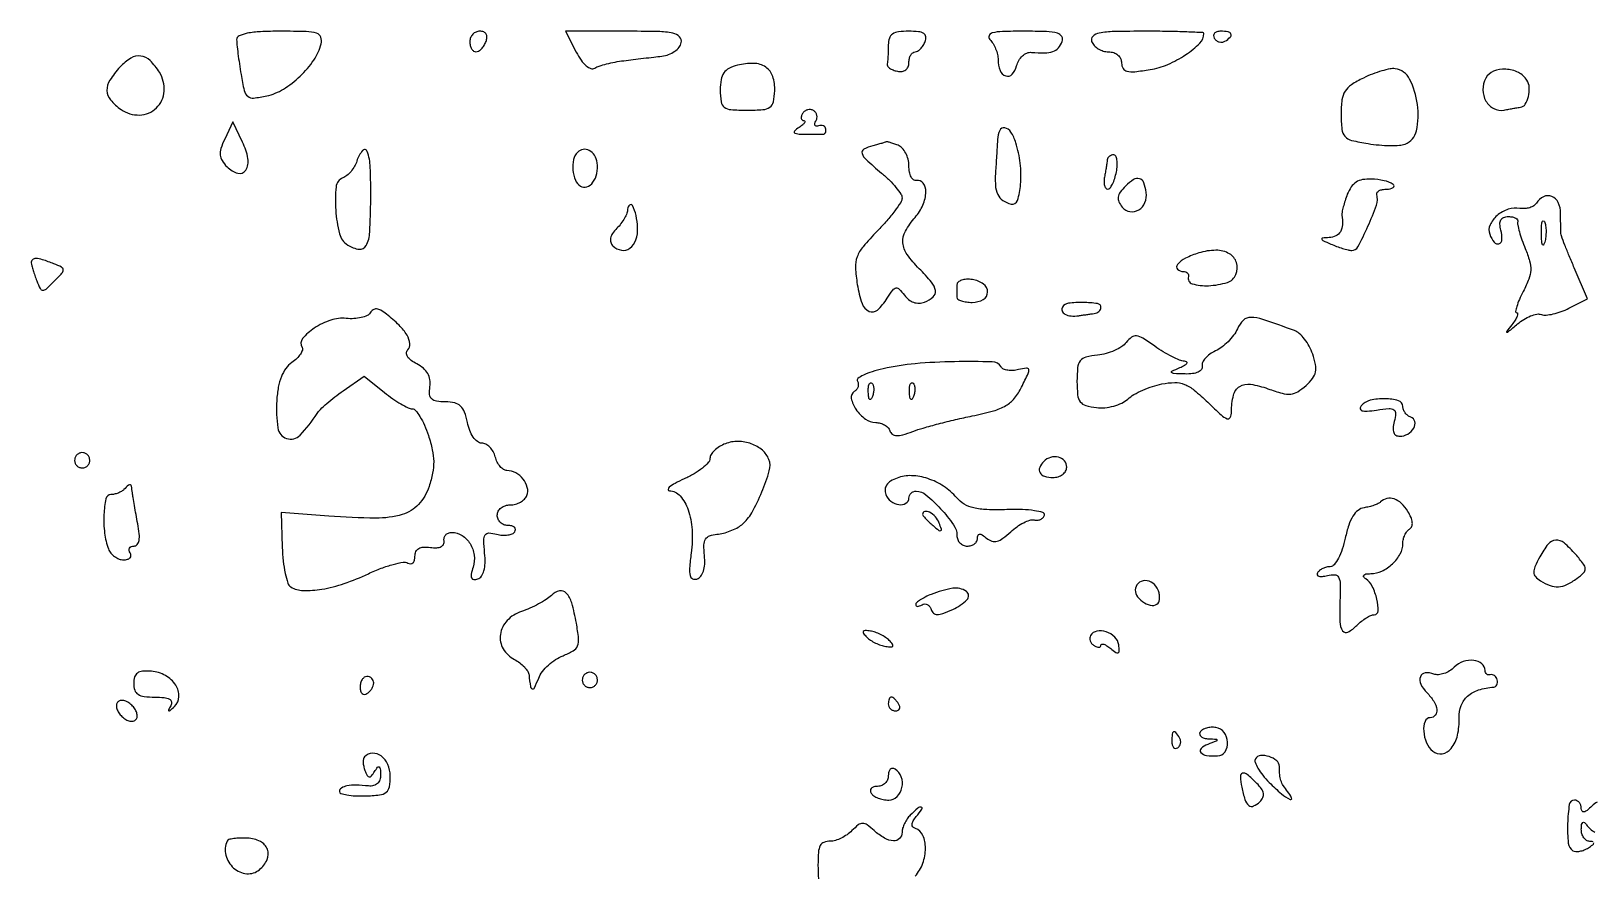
# Model space of a CAD drawing. Extents: x 0 to 5034, y 0 to 2560.
# Drawn here: x 0.1 to 227.7, y 2437.3 to 2560 of the extents above; entities that cross this region are included whole.
import ezdxf

# ---------------------------------------------------------------- set-up
doc = ezdxf.new("R2010")
doc.units = 0

msp = doc.modelspace()

# ---------------------------------------------------------------- linework, layer by layer
for points in [[(30.011006, 2558.75, 0.02462), (30.052224, 2558.040569, 0.004646), (30.20319, 2556.751239, 0.004955), (30.408653, 2555.247131, 0.004525), (30.649795, 2553.701028, 0.015971), (31.114038, 2551.359296, 0.163498), (31.624957, 2550.52928, 0.203742), (32.478481, 2550.271872, 0.026789), (34.387688, 2550.585151, 0.084417), (36.818702, 2551.56923, 0.052306), (39.262742, 2553.456647, 0.052392), (41.256358, 2555.804433, 0.086095), (42.334166, 2558.169852, 0.156895), (42.280862, 2559.129765, 0.23009), (41.673851, 2559.697258, 0.068216), (40.142131, 2559.949534, 0.006754), (36.40638, 2560, 0.011345), (33.465626, 2559.933268, 0.036928), (31.531702, 2559.70165, 0.062299), (30.367952, 2559.319277, 0.292353)], [(64, 2558.5, 0.057609), (64.066322, 2557.926285, 0.076852), (64.262322, 2557.440625, 0.095748), (64.552359, 2557.115158, 0.164455), (64.893011, 2557, 0.13875), (65.276919, 2557.108626, 0.061199), (65.692784, 2557.440625, 0.053891), (66.075237, 2557.926204, 0.048303), (66.361626, 2558.5, 0.075244), (66.496694, 2559.114961, 0.151899), (66.382077, 2559.592642, 0.166113), (66.027855, 2559.893789, 0.094119), (65.468615, 2560, 0.10122), (64.908181, 2559.885371, 0.098432), (64.431406, 2559.559375, 0.097416), (64.112001, 2559.072505, 0.096899)], [(79.516908, 2556.967304, 0.032463), (80.230246, 2555.783065, 0.063471), (80.966824, 2554.966311, 0.095644), (81.652312, 2554.574292, 0.224237), (82.224754, 2554.638906, -0.059689), (82.862826, 2554.934896, -0.016303), (83.930757, 2555.244876, -0.016244), (85.174081, 2555.519529, -0.016261), (86.432166, 2555.712768, -0.000146), (87.789028, 2555.875821, -0.000099), (89.333199, 2556.060615, -0.0001), (90.823647, 2556.23838, -0.000201), (92, 2556.377965, 0.059859), (92.980022, 2556.614971, 0.062506), (93.860601, 2557.075321, 0.06958), (94.514149, 2557.678682, 0.124225), (94.823324, 2558.336799, 0.24922), (94.561537, 2559.193747, 0.147938), (93.596537, 2559.711046, 0.044433), (91.428577, 2559.949443, 0.005179), (86.547644, 2560), (77.94864, 2560)], [(125, 2558, -0.008005), (124.98686, 2557.179298, -0.008235), (124.947452, 2556.367188, -0.008026), (124.890416, 2555.664666, -0.034284), (124.821113, 2555.25, 0.21278), (124.879346, 2554.939107, 0.086525), (125.187947, 2554.625336, 0.064607), (125.691443, 2554.355449, 0.043218), (126.321113, 2554.176676, 0.082065), (126.996497, 2554.158781, 0.126347), (127.534602, 2554.379114, 0.134524), (127.878019, 2554.818549, 0.099303), (128, 2555.426676, -0.054808), (128.066172, 2556.028542, -0.074447), (128.262322, 2556.537836, -0.09399), (128.552286, 2556.879533, -0.171576), (128.893011, 2557, 0.13875), (129.276919, 2557.108626, 0.061199), (129.692784, 2557.440625, 0.053891), (130.075237, 2557.926204, 0.048303), (130.361626, 2558.5, 0.118031), (130.45462, 2559.203458, 0.230808), (130.162588, 2559.672153, 0.116597), (129.399799, 2559.931524, 0.023909), (127.968615, 2560, 0.031373), (126.487849, 2559.906995, 0.117388), (125.621077, 2559.581571, 0.165311), (125.158367, 2558.973249, 0.080829)], [(139.8, 2558.8, -0.060518), (140.259584, 2558.213313, -0.039073), (140.6475, 2557.441086, -0.038945), (140.912201, 2556.613477, -0.057991), (141, 2555.859017, 0.090648), (141.287143, 2554.288199, 0.223813), (142.108729, 2553.493407, 0.298811), (143.040317, 2553.733542, 0.121089), (143.694732, 2554.940655, -0.06875), (144.030749, 2555.751043, -0.075728), (144.565577, 2556.410374, -0.084767), (145.213, 2556.824425, -0.12463), (145.877424, 2556.926117, 0.023707), (147.796524, 2556.832575, 0.084916), (149.002597, 2557.037279, 0.127856), (149.7987, 2557.572489, 0.089783), (150.361626, 2558.5, 0.23557), (150.290655, 2559.234727, 0.189669), (149.644752, 2559.712536, 0.057479), (148.065756, 2559.946647, 0.00809), (144.768615, 2560, 0.007487), (141.649223, 2559.953285, 0.051803), (140.135128, 2559.75, 0.248271), (139.681514, 2559.349186, 0.294554)], [(154.638374, 2558.5, 0.098143), (154.999607, 2557.926463, 0.066864), (155.600966, 2557.440625, 0.064008), (156.340293, 2557.112085, 0.07271), (157.106989, 2557, -0.080081), (157.848885, 2556.880409, -0.097955), (158.45927, 2556.535024, -0.106132), (158.858375, 2556.009053, -0.109848), (159, 2555.372192, 0.136953), (159.218322, 2554.590073, 0.202583), (159.787503, 2554.178019, 0.083728), (160.919888, 2554.11023, 0.012823), (163.165972, 2554.410549, 0.062812), (165.72872, 2555.158657, 0.045097), (168.349722, 2556.58921, 0.045253), (170.408774, 2558.254941, 0.202752), (171, 2559.65301, 0.400366), (170.865632, 2559.793918, 0.00164), (168.512344, 2559.898072, 0.006398), (165.778632, 2559.975061, 0.00384), (162.531385, 2560, 0.005411), (157.895511, 2559.94983, 0.041564), (155.734677, 2559.722711, 0.143228), (154.809015, 2559.249798, 0.303964)], [(172.510081, 2558.983688, 0.090427), (172.820631, 2558.639411, 0.095498), (173.22714, 2558.434921, 0.099685), (173.665803, 2558.401101, 0.108373), (174.069098, 2558.542705, 0.050477), (174.838655, 2559.13314, 0.315493), (174.933879, 2559.592818, 0.25701), (174.519563, 2559.914842, 0.039415), (173.440983, 2560, 0.067432), (172.890269, 2559.925389, 0.140899), (172.524436, 2559.701458, 0.190788), (172.397824, 2559.36964, 0.136093)], [(13.007157, 2554.777307, 0.0455), (11.533611, 2552.875084, 0.149098), (11.110895, 2551.360284, 0.171133), (11.628106, 2549.998041, 0.064574), (13.154606, 2548.604263, 0.161219), (15.852341, 2547.795329, 0.18721), (18.308301, 2548.829343, 0.185072), (19.442132, 2551.261929, 0.158407), (18.755298, 2554.020223, 0.058487), (17.3899, 2555.725755, 0.163409), (16.031403, 2556.390233, 0.172764), (14.598792, 2556.083092, 0.066956)], [(103, 2555.047916, 0.054851), (101.764203, 2554.583476, 0.124084), (101.015497, 2553.932103, 0.112211), (100.621148, 2552.95729, 0.040253), (100.5, 2551.454915, 0.034944), (100.621401, 2549.719963, 0.198612), (101.081028, 2548.938806, 0.146185), (102.04906, 2548.578274, 0.016554), (104.412639, 2548.5, 0.017491), (106.728822, 2548.581049, 0.136172), (107.737786, 2548.938679, 0.190534), (108.245392, 2549.708526, 0.040679), (108.449123, 2551.329087, 0.091441), (108.159176, 2553.407225, 0.164186), (107.132837, 2554.767248, 0.145889), (105.388268, 2555.324399, 0.067424)], [(194.25, 2553.18563, 0.033426), (192.497251, 2552.201844, 0.109758), (191.575033, 2551.258106, 0.107693), (191.129791, 2550.002085, 0.031537), (191, 2547.946382, 0.024377), (191.109419, 2545.703441, 0.161312), (191.558029, 2544.691709, 0.149735), (192.539261, 2544.108444, 0.020123), (194.920532, 2543.628698, 0.017969), (196.529733, 2543.430366, 0.01887), (198.122934, 2543.352297, 0.018893), (199.497235, 2543.388798, 0.075662), (200.316898, 2543.568111, 0.253351), (201.976221, 2545.505939, 0.085911), (202.131438, 2549.339442, 0.085084), (200.987127, 2553.029652, 0.24476), (198.871984, 2554.540516, 0.085823), (198.135844, 2554.517655, 0.020723), (196.948333, 2554.222377, 0.020663), (195.594901, 2553.764122, 0.019213)], [(212.088831, 2553.165982, 0.124761), (211.670896, 2551.481212, 0.129307), (212.115312, 2549.825732, 0.144682), (213.26174, 2548.727409, 0.167991), (214.750159, 2548.511996, -0.002303), (215.467242, 2548.64585, -0.002409), (216.174869, 2548.771052, -0.002311), (216.787113, 2548.873427, -0.010657), (217.143011, 2548.923489, 0.225862), (217.84493, 2549.366202, 0.082544), (218.313114, 2550.476306, 0.075136), (218.424953, 2551.798128, 0.122607), (218.083985, 2552.86411, 0.141476), (216.835217, 2553.99553, 0.101532), (215.001791, 2554.468919, 0.107604), (213.217002, 2554.173426, 0.177052)], [(112.510081, 2548.016312, 0.058885), (112.328171, 2547.625806, 0.123598), (112.304124, 2547.294043, 0.186429), (112.436321, 2547.07461, 0.161643), (112.690983, 2546.984687, -0.296366), (112.84232, 2546.882222, -0.258347), (112.821726, 2546.689119, -0.073021), (112.524321, 2546.374744, -0.023407), (112, 2546, 0.056461), (111.307627, 2545.43258, 0.567248), (111.385243, 2545.14142, 0.067138), (112.245236, 2545.01652, 0.002538), (115.5, 2545, 0.157192), (115.682546, 2545.058843, 0.114794), (115.82375, 2545.220313, 0.091313), (115.90098, 2545.463217, 0.064657), (115.9, 2545.75, 0.1389), (115.785644, 2546.014132, 0.11797), (115.543166, 2546.198972, 0.099417), (115.205501, 2546.273873, 0.073879), (114.82567, 2546.225223, -0.08807), (114.498299, 2546.192645, -0.250328), (114.311051, 2546.311893, -0.205677), (114.284416, 2546.558816, -0.06392), (114.441982, 2546.906125, 0.098133), (114.59512, 2547.315533, 0.097727), (114.580879, 2547.753037, 0.098155), (114.40178, 2548.150817, 0.099951), (114.08541, 2548.447214, 0.106468), (113.675905, 2548.592734, 0.099401), (113.231932, 2548.562118, 0.096033), (112.821919, 2548.359753, 0.092075)], [(28.264607, 2544.280952, 0.030457), (27.720525, 2542.918912, 0.10122), (27.608161, 2541.966159, 0.121757), (27.885817, 2541.146678, 0.054152), (28.605304, 2540.251839, 0.126091), (30.178783, 2539.320291, 0.334505), (31.328947, 2539.755751, 0.188646), (31.65615, 2541.453912, 0.067216), (30.872995, 2543.842805), (29.447177, 2546.786797)], [(140.918758, 2544.25, -0.002919), (140.873585, 2543.385873, -0.001145), (140.801604, 2542.194712, -0.001133), (140.717886, 2540.906823, -0.001413), (140.634017, 2539.710721, 0.030954), (140.611054, 2537.611941, 0.095727), (140.949025, 2536.241669, 0.134844), (141.688718, 2535.364831, 0.091594), (142.888252, 2534.830179, 0.392994), (143.824435, 2535.356666, 0.057842), (144.283295, 2537.691648, 0.047836), (144.230531, 2540.774887, 0.049749), (143.589791, 2543.75, 0.05989), (142.867923, 2545.319108, 0.211817), (141.975281, 2545.933099, 0.340971), (141.244769, 2545.560032, 0.099078)], [(47.529321, 2541.092381, -0.052787), (47.191859, 2540.321874, -0.04352), (46.68114, 2539.583734, -0.045286), (46.084641, 2538.984085, -0.082968), (45.49211, 2538.635346, 0.282659), (44.497665, 2537.336526, 0.043672), (44.446116, 2533.947524, 0.044304), (45.004209, 2530.503044, 0.191378), (46.198202, 2528.856342, 0.1068), (47.872722, 2528.240426, 0.320871), (48.893309, 2528.773469, 0.104382), (49.417071, 2530.738552, 0.01106), (49.561702, 2535.502693, 0.01178), (49.489735, 2540.197424, 0.077617), (49.038519, 2542.49633, 0.582147), (48.351409, 2542.612641, 0.094473)], [(79.6875, 2542.354167, 0.147086), (79.123551, 2541.305274, 0.071927), (79.035279, 2539.775421, 0.07269), (79.381591, 2538.303631, 0.161636), (80.111803, 2537.430902, 0.227557), (81.061708, 2537.329755, 0.152732), (81.949943, 2537.997366, 0.107028), (82.515484, 2539.298927, 0.085805), (82.554473, 2540.829811, 0.097585), (82.165702, 2541.927868, 0.13768), (81.419006, 2542.640872, 0.166458), (80.518692, 2542.785047, 0.154793)], [(122.75, 2543.310674, 0.055963), (121.433311, 2542.803882, 0.364186), (121.181409, 2542.196346, 0.133077), (121.747206, 2541.313737, 0.009158), (124, 2539.346546, -0.020174), (125.14865, 2538.298045, -0.02544), (126.11875, 2537.235046, -0.024981), (126.82291, 2536.287143, -0.148315), (127, 2535.703269, -0.145655), (126.812474, 2535.073191, -0.016135), (125.94107, 2533.828572, -0.018577), (124.775708, 2532.388165, -0.014028), (123.395132, 2530.892606, 0.017308), (121.322477, 2528.617568, 0.086872), (120.453551, 2527.137805, 0.102641), (120.211689, 2525.570239, 0.02898), (120.48303, 2523.100443, 0.038402), (121.173623, 2520.328121, 0.207362), (122.185374, 2519.19718, 0.302312), (123.408667, 2519.388468, 0.067673), (124.828402, 2521.096836, -0.017456), (125.640223, 2522.301073, -0.194269), (126.121795, 2522.602306, -0.254129), (126.601359, 2522.442048, -0.029808), (127.34533, 2521.54241, 0.069322), (127.962072, 2520.906116, 0.084423), (128.691586, 2520.513122, 0.088419), (129.481987, 2520.394225, 0.085038), (130.276381, 2520.552563, 0.086054), (131.537283, 2521.305118, 0.260553), (131.869223, 2522.210957, 0.136015), (131.308014, 2523.43823, 0.021537), (129.5, 2525.409091, -0.042225), (127.74392, 2527.489761, -0.135127), (127.130414, 2529.1811, -0.146606), (127.492098, 2530.863225, -0.052929), (128.905116, 2532.890598, 0.075239), (130.037983, 2534.680583, 0.093903), (130.479557, 2536.594043, 0.166288), (130.097323, 2537.874861, 0.301512), (129.117163, 2538.25, -0.221929), (128.691952, 2538.343579, -0.109648), (128.328167, 2538.776385, -0.075032), (128.081509, 2539.494715, -0.045275), (128, 2540.393011, 0.061153), (127.882113, 2541.353269, 0.0603), (127.53535, 2542.261378, 0.06577), (127.023389, 2542.98373, 0.114615), (126.418213, 2543.393011, 0.009289), (125.79988, 2543.617201, 0.013931), (125.251663, 2543.787622, 0.008762), (124.79442, 2543.907306, 0.213719), (124.668213, 2543.883999, -0.075576), (124.540747, 2543.821976, -0.002889), (124.03535, 2543.667734, -0.005123), (123.432692, 2543.494315, -0.003582)], [(156.923489, 2541.25, -0.012203), (156.872658, 2540.848937, -0.003168), (156.771045, 2540.20625, -0.003219), (156.645835, 2539.475, -0.003281), (156.511973, 2538.75, 0.042282), (156.441579, 2538.079677, 0.069392), (156.508889, 2537.514062, 0.100545), (156.694997, 2537.135982, 0.232287), (156.971907, 2537, 0.230396), (157.310125, 2537.164585, 0.04856), (157.673717, 2537.734375, 0.041661), (158.003695, 2538.542514, 0.028883), (158.244751, 2539.5, 0.031701), (158.365641, 2540.458177, 0.053628), (158.329256, 2541.265625, 0.076393), (158.156008, 2541.816555, 0.285831), (157.861328, 2542, 0.084049), (157.52656, 2541.943326, 0.084993), (157.23054, 2541.779687, 0.089806), (157.018301, 2541.536281, 0.109511)], [(159.58453, 2537.441673, 0.037028), (158.817728, 2536.552032, 0.120509), (158.518624, 2535.839604, 0.14758), (158.611674, 2535.156663, 0.066162), (159.098161, 2534.381723, 0.177519), (160.224945, 2533.726514, 0.182569), (161.492604, 2533.96485, 0.158058), (162.414195, 2535.036467, 0.136457), (162.600715, 2536.514744, 0.053629), (162.2323, 2537.940417, 0.232193), (161.613385, 2538.522171, 0.224201), (160.756857, 2538.398889, 0.050378)], [(191.906072, 2536.252952, 0.013015), (191.575871, 2535.311383, 0.015282), (191.313881, 2534.402685, 0.014271), (191.139209, 2533.627398, 0.085545), (191.129984, 2533.215312, -0.051282), (191.19424, 2531.813793, -0.116285), (190.894491, 2530.802636, -0.148505), (190.23714, 2530.182566, -0.105697), (189.25, 2529.929715, 0.011173), (188.278423, 2529.868926, 0.467319), (188.172505, 2529.717909, 0.223503), (188.347994, 2529.510599, 0.005675), (189.5, 2529, 0.01417), (190.342677, 2528.665847, 0.013306), (191.220677, 2528.372382, 0.013405), (192.012822, 2528.153873, 0.04389), (192.549112, 2528.070285, 0.296085), (193.445479, 2528.570298, 0.016536), (194.911471, 2531.58069, 0.020566), (196.145174, 2534.678665, 0.151688), (196.20298, 2536.25, -0.231853), (196.258243, 2536.535277, -0.113046), (196.549209, 2536.779687, -0.07492), (197.042912, 2536.945469, -0.043628), (197.666667, 2537, 0.12838), (198.588379, 2537.240624, 0.566174), (198.601552, 2537.683757, 0.091522), (197.274708, 2538.225485, 0.040358), (195.387277, 2538.461539, 0.054593), (194.139813, 2538.379926, 0.098049), (193.186765, 2538.010405, 0.10077), (192.463332, 2537.314209, 0.060172)], [(219.470427, 2534.95215, -0.115349), (219.092994, 2534.573098, -0.063984), (218.496705, 2534.299582, -0.058542), (217.785431, 2534.16624, -0.059116), (217.065034, 2534.202091, 0.124582), (215.361731, 2534.065421, 0.095621), (213.734512, 2533.136727, 0.108013), (212.710203, 2531.778991, 0.20207), (212.66643, 2530.426887, 0.070146), (213.317301, 2529.253583, 0.32686), (214.014848, 2529.043573, 0.313241), (214.4516, 2529.649836, 0.068342), (214.289749, 2531, -0.047964), (214.142964, 2531.910009, -0.142059), (214.278546, 2532.521595, -0.181411), (214.69025, 2532.876533, -0.088371), (215.383369, 2533, -0.045153), (215.985479, 2532.945515, -0.079587), (216.45527, 2532.779687, -0.122437), (216.722321, 2532.534948, -0.226853), (216.76223, 2532.25, 0.129302), (216.739262, 2531.789404, 0.015674), (216.981043, 2530.795791, 0.017769), (217.354234, 2529.612767, 0.013772), (217.841014, 2528.352692, -0.028929), (218.47855, 2526.540896, -0.081817), (218.634903, 2525.213367, -0.080542), (218.358114, 2523.893875, -0.027442), (217.553104, 2522.102692, 0.015544), (216.983648, 2520.912192, 0.029031), (216.610338, 2519.911416, 0.034578), (216.44014, 2519.184064, 0.462114), (216.596765, 2519, -0.421806), (216.733985, 2518.859185, -0.089775), (216.656409, 2518.485938, -0.046859), (216.364558, 2517.922102, -0.021915), (215.889678, 2517.25, 0.003774), (215.111637, 2516.229487, 0.662046), (215.162825, 2516.141265, 0.14454), (215.399644, 2516.244656, 0.001704), (216.709369, 2517.352621, -0.038744), (217.638178, 2518.02713, -0.042928), (218.629579, 2518.524319, -0.047423), (219.538057, 2518.789761, -0.133632), (220.192136, 2518.739827, 0.107821), (220.87797, 2518.652203, 0.033342), (221.912436, 2518.813204, 0.031612), (223.077649, 2519.153647, 0.029999), (224.2119, 2519.643183), (226.9238, 2521.011956), (224.991921, 2525.518847, -0.003119), (224.249531, 2527.281049, -0.004539), (223.618713, 2528.844933, -0.002332), (223.103002, 2530.175882, -0.076008), (223.030021, 2530.512869, -0.011782), (223.018215, 2530.823492, -0.001094), (223.008819, 2531.59128, -0.001408), (223.002194, 2532.507008, -0.001105), (223, 2533.5, 0.111203), (222.653541, 2535.03852, 0.186491), (221.704728, 2535.938625, 0.215674), (220.509128, 2535.897331, 0.140376)], [(87, 2534.095238, -0.092006), (86.891531, 2533.51076, -0.035546), (86.540491, 2532.761324, -0.0337), (86.03433, 2531.982812, -0.035398), (85.435714, 2531.292857, 0.044022), (84.810218, 2530.546328, 0.098186), (84.51365, 2529.870793, 0.132867), (84.541587, 2529.267206, 0.119301), (84.868497, 2528.731503, 0.157073), (86.102598, 2528.098715, 0.202024), (87.33002, 2528.394516, 0.1541), (88.211249, 2529.60356, 0.092208), (88.461857, 2531.380014, 0.044065), (88.226603, 2533.15432, 0.068606), (87.688494, 2534.597525, 0.476573), (87.269872, 2534.676927, 0.220676)], [(220.692991, 2529.269032, -0.087174), (220.51666, 2528.883358, -0.597527), (220.356533, 2528.900903, -0.080377), (220.235556, 2529.431793, -0.012823), (220.194949, 2530.5, -0.014395), (220.212705, 2531.580113, -0.052471), (220.315079, 2532.257153, -0.333666), (220.47713, 2532.386009, -0.31318), (220.655937, 2532.269032, -0.06278), (220.814405, 2531.671085, -0.030339), (220.872264, 2530.880008, -0.029507), (220.832894, 2530.036634, -0.037336)], [(0.070285, 2526.25, 0.041752), (0.142885, 2525.843879, 0.009461), (0.336058, 2525.170262, 0.009735), (0.589524, 2524.399388, 0.009316), (0.876346, 2523.627489, 0.022876), (1.378013, 2522.504553, 0.277551), (1.760855, 2522.262694, 0.192861), (2.252166, 2522.44711, 0.011318), (3.428571, 2523.571429, 0.011318), (4.55289, 2524.747834, 0.192861), (4.737306, 2525.239145, 0.277551), (4.495447, 2525.621987, 0.022876), (3.372511, 2526.123654, 0.014284), (1.720571, 2526.718872, 0.06987), (0.745549, 2526.894036, 0.197422), (0.248249, 2526.711612, 0.234887)], [(170.25, 2527.704866, 0.041138), (168.320919, 2526.936392, 0.10428), (167.143405, 2526.005161, 0.386843), (167.172762, 2525.34401, 0.19964), (168, 2525, -0.077096), (168.363336, 2524.943642, -0.119977), (168.632812, 2524.779687, -0.144529), (168.765779, 2524.535323, -0.134046), (168.75, 2524.25, 0.427383), (169.299725, 2523.209431, 0.081255), (171.678829, 2522.935, 0.062568), (174.418837, 2523.411785, 0.230753), (175.668129, 2524.577541, 0.164317), (175.738146, 2526.297538, 0.19291), (174.736031, 2527.572416, 0.133991), (172.75949, 2528.092062, 0.072014)], [(135, 2523.069551, -0.000644), (134.999402, 2522.60548, -0.000484), (134.997593, 2522.095026, -0.000489), (134.994957, 2521.614935, -0.001128), (134.991807, 2521.253942, 0.257929), (135.146304, 2520.966972, 0.062662), (135.649365, 2520.72588, 0.0487), (136.377295, 2520.559714, 0.03135), (137.241807, 2520.503942, 0.129794), (138.844121, 2520.92402, 0.269714), (139.474551, 2522.001569, 0.24444), (138.866434, 2523.178241, 0.118864), (137.25, 2523.819551, 0.045002), (136.388435, 2523.863646, 0.070854), (135.660937, 2523.731053, 0.099259), (135.174105, 2523.452557, 0.216622)], [(150.388197, 2519.819098, 0.233763), (150.334356, 2519.249818, 0.180956), (150.752215, 2518.776283, 0.103157), (151.630687, 2518.519722, 0.057389), (152.75, 2518.560134, -0.001731), (153.30154, 2518.641957, -0.001195), (153.926562, 2518.730946, -0.001204), (154.527973, 2518.813631, -0.002466), (155, 2518.875, 0.070838), (155.38217, 2518.979041, 0.078057), (155.70625, 2519.183594, 0.087426), (155.923967, 2519.454173, 0.126455), (156, 2519.75, 0.373505), (155.502223, 2520.323398, 0.032173), (153.40945, 2520.484094, 0.032613), (151.251931, 2520.369875, 0.228646)], [(49.48986, 2518.983594, -0.147638), (49.029151, 2518.576195, -0.050458), (48.176232, 2518.283977, -0.044893), (47.113215, 2518.134697, -0.038595), (45.984335, 2518.165591, 0.107738), (43.750186, 2517.918528, 0.064132), (41.333234, 2516.742424, 0.074759), (39.628741, 2515.216412, 0.321686), (39.540311, 2513.934775, -0.221578), (39.588095, 2513.529853, -0.069214), (39.311413, 2512.966961, -0.054159), (38.784877, 2512.345971, -0.037092), (38.068578, 2511.760587, 0.083601), (37.186013, 2510.891287, 0.062134), (36.526524, 2509.689954, 0.050784), (36.084512, 2508.132056, 0.029018), (35.85609, 2506.187924, 0.049178), (36.012872, 2502.204852, 0.288095), (37.300041, 2500.672377, 0.2863), (39.24756, 2501.16241, 0.048824), (41.727935, 2504.299364, -0.057076), (42.216585, 2504.896883, -0.013487), (43.165945, 2505.771244, -0.013711), (44.319023, 2506.722734, -0.013126), (45.539113, 2507.624022), (48.578225, 2509.748043), (51.539113, 2507.378989, 0.016384), (52.752633, 2506.471604, 0.019797), (53.950409, 2505.704385, 0.018803), (54.99418, 2505.14429, 0.113064), (55.58994, 2505.004967, -0.222489), (56.090411, 2504.767884, -0.035621), (56.735378, 2503.863178, -0.033636), (57.389425, 2502.609545, -0.023718), (57.958746, 2501.125, -0.025759), (58.533891, 2499.024543, -0.05086), (58.730635, 2497.308177, -0.052827), (58.574043, 2495.630284, -0.03005), (58.052077, 2493.657795, -0.107615), (56.519963, 2491.061859, -0.135396), (54.155074, 2489.598707, -0.074655), (50.271011, 2489.067727, -0.015827), (43.42719, 2489.374673), (36.5, 2489.905445), (36.65605, 2484.819804, 0.019544), (36.795573, 2482.822923, 0.026116), (37.086878, 2481.029917, 0.025207), (37.469596, 2479.612283, 0.177617), (37.903565, 2479.0596, 0.133667), (39.713064, 2478.523923, 0.047415), (42.429088, 2478.721731, 0.040236), (45.687373, 2479.546387, 0.027779), (49.217286, 2480.972113, -0.018504), (51.089453, 2481.76896, -0.025091), (52.836278, 2482.3386, -0.023682), (54.283939, 2482.65883, -0.182982), (54.953028, 2482.52903, 0.137949), (55.350554, 2482.414975, 0.191014), (55.692452, 2482.548467, 0.139632), (55.923232, 2482.930338, 0.066632), (56, 2483.503841, -0.102844), (56.144689, 2484.199835, -0.159826), (56.548596, 2484.653989, -0.120447), (57.241507, 2484.858636, -0.046434), (58.25, 2484.812858, 0.042012), (59.170828, 2484.762912, 0.102457), (59.828631, 2484.919702, 0.167053), (60.18306, 2485.262857, 0.168546), (60.25, 2485.75, -0.111196), (60.261478, 2486.226459, -0.122704), (60.478094, 2486.632812, -0.116508), (60.870999, 2486.904439, -0.093499), (61.377555, 2487, -0.144429), (62.859192, 2486.562898, -0.112539), (64.03714, 2485.355161, -0.104744), (64.631652, 2483.674773, -0.110106), (64.47768, 2481.929675, 0.024985), (64.208382, 2480.906547, 0.145705), (64.253486, 2480.35746, 0.295114), (64.559932, 2480.136118, 0.093737), (65.145061, 2480.215795, 0.160007), (65.699883, 2480.628529, 0.087763), (66.063446, 2481.403182, 0.061749), (66.221911, 2482.524522, 0.029896), (66.159929, 2483.974293, -0.015328), (66.02327, 2485.873062, -0.152685), (66.227264, 2486.634266, -0.271178), (66.76585, 2486.91214, -0.050661), (67.908933, 2486.734066, 0.044228), (68.749646, 2486.592019, 0.053546), (69.548846, 2486.61441, 0.062571), (70.193015, 2486.785758, 0.159396), (70.558021, 2487.09388, 0.159385), (70.641142, 2487.437314, 0.191145), (70.495569, 2487.733827, 0.126121), (70.115829, 2487.934315, 0.05878), (69.559017, 2488, -0.095165), (68.963945, 2488.114295, -0.09695), (68.457961, 2488.440625, -0.098802), (68.119235, 2488.927627, -0.103052), (68, 2489.5, -0.125389), (68.145752, 2490.072062, -0.100779), (68.556072, 2490.559375, -0.090193), (69.169846, 2490.886898, -0.077727), (69.893011, 2491, 0.067092), (70.65623, 2491.102876, 0.062426), (71.385298, 2491.40483, 0.066606), (71.971871, 2491.851081, 0.105643), (72.314866, 2492.378145, 0.157074), (72.379303, 2493.552683, 0.1049), (71.769537, 2494.765586, 0.099365), (70.682958, 2495.67681, 0.125596), (69.416631, 2496, -0.146795), (68.925201, 2496.147456, -0.070476), (68.427243, 2496.5875, -0.060629), (67.998147, 2497.235022, -0.052133), (67.710251, 2498, 0.064616), (67.400574, 2498.764589, 0.067457), (66.909467, 2499.4125, 0.074842), (66.319134, 2499.850278, 0.122782), (65.71862, 2500, -0.170288), (65.102014, 2500.216273, -0.073242), (64.499821, 2500.86282, -0.059075), (63.990018, 2501.828678, -0.042588), (63.65, 2503, 0.036575), (63.226267, 2504.528011, 0.118581), (62.653901, 2505.402222, 0.135518), (61.795593, 2505.855251, 0.054117), (60.462142, 2506, -0.035401), (59.134316, 2506.094129, -0.15853), (58.443249, 2506.433069, -0.185595), (58.145061, 2507.077537, -0.051823), (58.187142, 2508.207886, 0.072801), (58.182391, 2509.24449, 0.092976), (57.868606, 2510.144849, 0.087868), (57.232048, 2510.906682, 0.058177), (56.27817, 2511.536056, -0.041027), (55.430136, 2512.054851, -0.091973), (54.913997, 2512.601897, -0.150492), (54.767772, 2513.121812, -0.190075), (54.960849, 2513.57817, 0.230135), (55.265258, 2514.486033, 0.102881), (54.841832, 2515.706633, 0.063645), (53.687629, 2517.175316, 0.028523), (51.839028, 2518.798558, 0.035194), (51.025851, 2519.346791, 0.111516), (50.402722, 2519.540037, 0.166888), (49.905975, 2519.412072, 0.109022)], [(175.880487, 2516.637042, -0.053715), (175.333931, 2515.714517, -0.035083), (174.524675, 2514.77741, -0.035145), (173.595228, 2513.965375, -0.05511), (172.684721, 2513.422421, 0.047487), (171.867377, 2512.951722, 0.05859), (171.215199, 2512.362828, 0.069709), (170.814191, 2511.7509, 0.162432), (170.75, 2511.2134, -0.213408), (170.643297, 2510.730154, -0.126698), (170.176829, 2510.352231, -0.077672), (169.356927, 2510.121931, -0.036104), (168.25, 2510.070285, -0.004372), (166.584787, 2510.127419, -0.215481), (166.296589, 2510.272912, -0.485414), (166.343561, 2510.478132, -0.009027), (167.5, 2511, 0.023797), (168.192522, 2511.337471, 0.114616), (168.517221, 2511.627618, 0.426644), (168.478542, 2511.825296, 0.130448), (168.15437, 2511.929715, -0.084795), (167.44831, 2512.08862, -0.019476), (166.333482, 2512.599231, -0.019587), (165.078514, 2513.297288, -0.018), (163.845209, 2514.110221, 0.014313), (162.104488, 2515.276115, 0.107161), (161.17606, 2515.612937, 0.195689), (160.460193, 2515.428636, 0.06926), (159.690838, 2514.672438, -0.085763), (159.02119, 2514.056101, -0.038796), (157.968559, 2513.487446, -0.036926), (156.735882, 2513.04594, -0.041628), (155.5, 2512.812217, 0.035449), (153.805524, 2512.513375, 0.166162), (152.986587, 2511.982955, 0.143436), (152.597638, 2511.01422, 0.024223), (152.5, 2509, 0.024365), (152.596727, 2507.016184, 0.136075), (152.975956, 2506.0324, 0.165403), (153.766878, 2505.486009, 0.040702), (155.338434, 2505.175044, 0.052273), (156.562779, 2505.163366, 0.042501), (157.854266, 2505.398196, 0.043896), (159.030696, 2505.831029, 0.073954), (159.904051, 2506.413168, -0.05433), (160.795612, 2507.059145, -0.024973), (162.077166, 2507.707751, -0.024382), (163.507372, 2508.262201, -0.030931), (164.876483, 2508.625297, -0.045977), (166.742556, 2508.822913, -0.099194), (168.156531, 2508.559584, -0.077131), (169.575176, 2507.717243, -0.020003), (171.560866, 2505.941006, 0.007418), (173.515833, 2504.101634, 0.089804), (174.385512, 2503.555202, 0.399566), (174.83167, 2503.732582, 0.106462), (175.015313, 2504.553833, -0.056752), (175.310911, 2506.979798, -0.195494), (176.21487, 2508.244, -0.181552), (177.797884, 2508.572705, -0.048167), (180.34036, 2507.921566, 0.018891), (182.414035, 2507.259145, 0.08936), (183.651378, 2507.143522, 0.118296), (184.674113, 2507.483093, 0.044904), (185.883145, 2508.394247, 0.044539), (186.845145, 2509.434755, 0.112503), (187.275327, 2510.365046, 0.102882), (187.279661, 2511.44216, 0.033615), (186.856483, 2512.981849, 0.041921), (186.355946, 2514.10504, 0.039698), (185.667158, 2515.150941, 0.042307), (184.904244, 2515.975994, 0.098639), (184.187099, 2516.409099, 0.005787), (179.607039, 2518.00396, 0.074155), (177.823533, 2518.32017, 0.204894), (176.760391, 2517.899527, 0.090828)], [(124.22982, 2510.830068, 0.020849), (122.630332, 2510.401343, 0.03772), (121.3716, 2509.900078, 0.049738), (120.569348, 2509.404033, 0.385334), (120.496132, 2509.006258, -0.113965), (120.624314, 2508.62787, -0.10032), (120.582503, 2508.212399, -0.093844), (120.376391, 2507.823554, -0.085879), (120.036791, 2507.522738, 0.315687), (119.604271, 2506.515639, 0.099836), (120.285099, 2504.927212, 0.081986), (121.669176, 2503.492823, 0.161287), (123.157213, 2503, -0.066411), (123.827816, 2502.910534, -0.064622), (124.458237, 2502.648207, -0.06992), (124.95494, 2502.260323, -0.112075), (125.232531, 2501.802408, 0.155681), (125.595292, 2501.305532, 0.15108), (126.183368, 2501.103189, 0.077805), (127.109902, 2501.218484, 0.019343), (128.565864, 2501.697386, -0.018819), (130.077892, 2502.196487, -0.006355), (132.314772, 2502.811908, -0.006311), (134.807382, 2503.430222, -0.007201), (137.207827, 2503.957257, 0.016552), (140.3293, 2504.704042, 0.065111), (142.14904, 2505.469057, 0.09148), (143.382889, 2506.530564, 0.053839), (144.436596, 2508.173358, 0.006181), (145.382849, 2510.130364, 0.155369), (145.459003, 2510.714037, 0.403702), (145.145436, 2510.940213, 0.028325), (143.979765, 2510.704959, -0.046709), (143.181665, 2510.574173, -0.055343), (142.418459, 2510.60586, -0.064388), (141.79996, 2510.78416, -0.15317), (141.441979, 2511.09388, 0.25286), (140.156116, 2511.833339, 0.010469), (134.664674, 2511.864155, 0.01856), (128.922825, 2511.562762, 0.032669)], [(122.683114, 2506.8125, -0.054073), (122.461564, 2506.395823, -0.470617), (122.279315, 2506.37858, -0.168741), (122.137993, 2506.670344, -0.018894), (122.078947, 2507.416667, -0.028489), (122.089945, 2508.112848, -0.077125), (122.200665, 2508.592839, -0.208169), (122.385309, 2508.77538, -0.296942), (122.604167, 2508.729167, -0.126455), (122.797407, 2508.402231, -0.060344), (122.876576, 2507.916927, -0.05415), (122.839148, 2507.359369, -0.051402)], [(128.683114, 2506.8125, -0.054073), (128.461564, 2506.395823, -0.470617), (128.279315, 2506.37858, -0.168741), (128.137993, 2506.670344, -0.018894), (128.078947, 2507.416667, -0.028489), (128.089945, 2508.112848, -0.077125), (128.200665, 2508.592839, -0.208169), (128.385309, 2508.77538, -0.296942), (128.604167, 2508.729167, -0.126455), (128.797407, 2508.402231, -0.060344), (128.876576, 2507.916927, -0.05415), (128.839148, 2507.359369, -0.051402)], [(193.939209, 2505.426751, 0.187696), (193.797518, 2505.001535, 0.324038), (194.020176, 2504.724013, 0.087515), (194.777388, 2504.653128, 0.016122), (196.176398, 2504.812582, -0.015544), (197.988678, 2505.021263, -0.166964), (198.695165, 2504.842884, -0.276211), (198.94983, 2504.320521, -0.042629), (198.745771, 2503.135831, 0.041547), (198.583447, 2502.205451, 0.111326), (198.671482, 2501.542664, 0.170866), (198.998351, 2501.148435, 0.135846), (199.534603, 2501, 0.13414), (200.709521, 2501.320982, 0.126389), (201.589559, 2502.200003, 0.190293), (201.741077, 2503.14829, 0.26372), (201.177051, 2503.774316, -0.082076), (200.727175, 2504.011702, -0.068804), (200.345759, 2504.394122, -0.070047), (200.088201, 2504.858024, -0.091998), (200, 2505.333333, 0.332394), (199.371672, 2506.174063, 0.068046), (197.419706, 2506.471658, 0.061535), (195.248876, 2506.237384, 0.163343)], [(101.25, 2499.914058, 0.047008), (100.389259, 2499.492954, 0.053284), (99.660938, 2498.933035, 0.06078), (99.162439, 2498.325962, 0.142476), (99, 2497.767475, -0.188562), (98.762026, 2497.15889, -0.038441), (97.898438, 2496.356858, -0.035569), (96.685845, 2495.526379, -0.026845), (95.25, 2494.786656, 0.015555), (93.909455, 2494.133881, 0.048139), (93.068474, 2493.582339, 0.219225), (92.902877, 2493.250198, 0.41379), (93.089485, 2493.051405, -0.209627), (94.648157, 2492.306924, -0.093799), (95.81036, 2490.299869, -0.06986), (96.398149, 2487.375227, -0.048081), (96.272077, 2483.991819, 0.011639), (96.029654, 2481.797972, 0.075623), (96.100716, 2480.692274, 0.234874), (96.467069, 2480.236004, 0.191058), (97.100468, 2480.20093, 0.146704), (97.664368, 2480.598062, 0.089038), (98.050086, 2481.324213, 0.066543), (98.233825, 2482.346809, 0.036804), (98.197371, 2483.617339, -0.028856), (98.128505, 2485.161686, -0.130417), (98.369238, 2486.023121, -0.177995), (98.956926, 2486.50483, -0.064874), (100.027276, 2486.727101, 0.043371), (100.951859, 2486.878088, 0.029574), (101.967502, 2487.200844, 0.029868), (102.917353, 2487.632495, 0.051662), (103.63768, 2488.114264, 0.091513), (105.092698, 2489.85739, 0.029917), (106.564659, 2492.879682, 0.02692), (107.655028, 2495.966236, 0.1645), (107.587828, 2497.63172, 0.127304), (106.637761, 2498.96349, 0.088288), (105.026826, 2499.889654, 0.083279), (103.100681, 2500.239122, 0.093864)], [(6.552786, 2498.08541, 0.099038), (6.401684, 2497.679226, 0.097945), (6.417584, 2497.244476, 0.097945), (6.597789, 2496.848514, 0.099038), (6.91459, 2496.552786, 0.099038), (7.320774, 2496.401684, 0.097945), (7.755524, 2496.417584, 0.097945), (8.151486, 2496.597789, 0.099038), (8.447214, 2496.91459, 0.099038), (8.598316, 2497.320774, 0.097945), (8.582416, 2497.755524, 0.097945), (8.402211, 2498.151486, 0.099038), (8.08541, 2498.447214, 0.099038), (7.679226, 2498.598316, 0.097945), (7.244476, 2498.582416, 0.097945), (6.848514, 2498.402211, 0.099038)], [(147.666667, 2497.333333, 0.095046), (147.06796, 2496.450414, 0.235594), (147.110821, 2495.691245, 0.19625), (147.776516, 2495.170234, 0.069236), (149, 2495, 0.072314), (149.769411, 2495.111864, 0.08892), (150.416667, 2495.4375, 0.10214), (150.846791, 2495.924246, 0.130775), (151, 2496.5, 0.180027), (150.66229, 2497.407543, 0.154548), (149.790057, 2497.944294, 0.133222), (148.659362, 2497.921784, 0.125809)], [(126.266655, 2494.910735, 0.050159), (125.339786, 2494.45427, 0.10216), (124.754918, 2493.896752, 0.130813), (124.522742, 2493.251847, 0.11344), (124.623644, 2492.538385, 0.139157), (125.367562, 2491.545343, 0.123926), (126.555835, 2491.036325, 0.177003), (127.566928, 2491.233139, 0.262857), (128, 2492, -0.103674), (128.079978, 2492.381574, -0.09892), (128.307102, 2492.70625, -0.096788), (128.646398, 2492.923826, -0.094588), (129.045455, 2493, -0.177451), (130.490247, 2492.470568, -0.030804), (132.624692, 2490.425238, -0.031587), (134.49683, 2488.11945, -0.155951), (135, 2486.545455, 0.096029), (135.114345, 2485.95558, 0.097187), (135.440625, 2485.453977, 0.098621), (135.927608, 2485.11815, 0.102131), (136.5, 2485, 0.073201), (137.073173, 2485.084365, 0.087756), (137.559375, 2485.329718, 0.100549), (137.884403, 2485.694405, 0.132654), (138, 2486.122445, -0.083569), (138.07718, 2486.580991, -0.315858), (138.30041, 2486.742189, -0.154056), (138.685199, 2486.626449, -0.023714), (139.330766, 2486.140451, 0.098559), (140.085757, 2485.731675, 0.14006), (140.84448, 2485.715399, 0.094649), (141.711503, 2486.12952, 0.028931), (142.83497, 2487.060878, -0.032753), (143.758573, 2487.814723, -0.03717), (144.735913, 2488.406901, -0.040284), (145.627797, 2488.773436, -0.134586), (146.254204, 2488.799658, 0.07757), (146.748428, 2488.764561, 0.088882), (147.205351, 2488.886716, 0.099), (147.554382, 2489.144362, 0.124573), (147.742736, 2489.497762, 0.399707), (147.520319, 2489.887397, 0.035856), (146.316136, 2490.156562, 0.029965), (144.555128, 2490.312498, 0.014637), (142.299692, 2490.310547, -0.015091), (139.357909, 2490.310675, -0.050153), (137.442662, 2490.561937, -0.075813), (136.077888, 2491.110219, -0.080928), (134.972921, 2492.031223, 0.067753), (133.06264, 2493.710214, 0.066682), (130.763071, 2494.828365, 0.070908), (128.390785, 2495.254749, 0.098729)], [(13.583333, 2493.25, -0.063221), (13.212484, 2492.962702, -0.039128), (12.716584, 2492.720313, -0.038737), (12.180186, 2492.554981, -0.055444), (11.685888, 2492.5, 0.356098), (10.949241, 2491.899174, 0.039443), (10.661502, 2489.582365, 0.041092), (10.762968, 2486.871979, 0.061791), (11.331422, 2484.578711, 0.080041), (11.681911, 2483.975206, 0.065506), (12.226455, 2483.463746, 0.066599), (12.874365, 2483.117948, 0.089551), (13.527632, 2483, 0.064544), (14.091505, 2483.073094, 0.136231), (14.469306, 2483.29375, 0.191443), (14.60479, 2483.620484, 0.14305), (14.5, 2484, -0.094362), (14.354031, 2484.381529, -0.172563), (14.40794, 2484.70625, -0.173096), (14.654566, 2484.923311, -0.095016), (15.054482, 2485, 0.228482), (15.518035, 2485.223495, 0.12742), (15.778492, 2485.808585, 0.066887), (15.810177, 2486.805626, 0.022435), (15.596801, 2488.25, -0.00245), (15.34454, 2489.585938, -0.002516), (15.107671, 2490.9125, -0.002435), (14.9136, 2492.065217, -0.010631), (14.816635, 2492.75, 0.012202), (14.678352, 2493.704948, 0.259986), (14.50554, 2493.920001, 0.285881), (14.244567, 2493.874735, 0.014188)], [(196.758298, 2491.424965, -0.087818), (196.415816, 2491.18549, -0.024924), (195.8112, 2490.940355, -0.024288), (195.088833, 2490.72732, -0.023537), (194.341631, 2490.582727, 0.132434), (193.464466, 2490.20417, 0.086877), (192.729067, 2489.376975, 0.060155), (192.116467, 2488.052558, 0.025435), (191.607918, 2486.157762, -0.028091), (191.171455, 2484.565358, -0.040346), (190.596333, 2483.221343, -0.046356), (189.976611, 2482.270535, -0.229013), (189.416935, 2482, 0.062209), (188.87852, 2481.932751, 0.051352), (188.33497, 2481.733645, 0.053325), (187.867514, 2481.440384, 0.08782), (187.557637, 2481.093259, 0.235907), (187.531198, 2480.801037, 0.238565), (187.748982, 2480.60641, 0.095624), (188.265113, 2480.570084, 0.033856), (188.995965, 2480.709196, -0.0762), (190.072373, 2480.82119, -0.268696), (190.63457, 2480.458113, -0.116655), (190.870583, 2479.494158, -0.011755), (190.833308, 2477.113307, 0.015426), (190.807012, 2473.950916, 0.144026), (191.216677, 2472.665918, 0.386803), (192.004324, 2472.47489, 0.071415), (193.309524, 2473.452381, -0.02864), (193.973863, 2474.044681, -0.03028), (194.689761, 2474.545387, -0.031768), (195.354905, 2474.896989, -0.106085), (195.834952, 2475, 0.406987), (196.399513, 2475.550767, 0.06475), (196.221537, 2477.246323, 0.054779), (195.549273, 2479.126722, 0.131741), (194.587716, 2480.234687, -0.087612), (194.278847, 2480.533487, -0.365485), (194.296468, 2480.772424, -0.168388), (194.625986, 2480.936804, -0.030178), (195.321429, 2480.984687, 0.10908), (196.944804, 2481.357448, 0.077654), (198.492361, 2482.411665, 0.079426), (199.613549, 2483.85847, 0.125847), (200, 2485.369554, -0.058079), (200.072661, 2485.992977, -0.050333), (200.287734, 2486.615525, -0.052952), (200.604406, 2487.144986, -0.093369), (200.979521, 2487.487343, 0.165144), (201.301365, 2487.877386, 0.114568), (201.378599, 2488.44851, 0.078387), (201.190706, 2489.183809, 0.037922), (200.738975, 2490.04636, 0.061553), (199.782239, 2491.226575, 0.108738), (198.717997, 2491.879099, 0.141407), (197.674643, 2491.933869, 0.14013)], [(130, 2489.622445, 0.172995), (130.07509, 2489.411909, 0.015689), (130.44735, 2488.984529, 0.018888), (130.939562, 2488.492636, 0.013646), (131.522892, 2487.981001, 0.008807), (132.382614, 2487.292701, 0.27071), (132.644403, 2487.258808, 0.389672), (132.735322, 2487.458284, 0.012731), (132.415903, 2488.358556, 0.091143), (131.856754, 2489.274265, 0.089947), (131.00624, 2489.936277, 0.178047), (130.321922, 2490.025462, 0.350363)], [(219.965194, 2483.434964, 0.019005), (219.261451, 2481.99063, 0.110099), (219.097221, 2481.163776, 0.178156), (219.339756, 2480.549171, 0.069684), (220.046214, 2479.950276, 0.053139), (221.44987, 2479.258573, 0.103735), (222.67894, 2479.079158, 0.098363), (223.919893, 2479.406452, 0.04438), (225.367465, 2480.27943, 0.033668), (226.351909, 2481.106399, 0.217091), (226.585167, 2481.695084, 0.152469), (226.331561, 2482.383637, 0.014737), (225.1913, 2483.77943, 0.037642), (223.499789, 2485.456457, 0.195346), (222.276115, 2485.861992, 0.211868), (221.180011, 2485.286634, 0.044645)], [(131.25, 2477.968838, 0.021149), (130.388173, 2477.579331, 0.029981), (129.660937, 2477.156436, 0.030094), (129.130154, 2476.755584, 0.219371), (129, 2476.473207, 0.212611), (129.07805, 2476.297954, 0.177947), (129.268661, 2476.221685, 0.099948), (129.563722, 2476.272583, 0.045912), (129.91459, 2476.447214, -0.127765), (130.295397, 2476.56477, -0.130131), (130.682373, 2476.480857, -0.113371), (131.016419, 2476.200564, -0.081465), (131.244003, 2475.767991, 0.128809), (131.596819, 2475.227072, 0.186106), (132.123701, 2475.023543, 0.089988), (132.958791, 2475.174523, 0.017295), (134.385801, 2475.766014, 0.086904), (136.475567, 2477.19846, 0.469234), (136.378745, 2478.392015, 0.196361), (134.388794, 2478.846621, 0.054803)], [(161, 2478.606989, 0.166945), (161.345588, 2477.6008, 0.095783), (162.322224, 2476.747442, 0.104344), (163.475802, 2476.366162, 0.228002), (164.333333, 2476.666667, 0.144015), (164.498236, 2476.968997, 0.054566), (164.548781, 2477.452084, 0.048251), (164.49089, 2478.022153, 0.042219), (164.32411, 2478.597766, 0.146107), (163.560823, 2479.588249, 0.156585), (162.400611, 2479.964279, 0.194016), (161.410382, 2479.568199, 0.20454)], [(75.885714, 2477.808415, -0.048623), (75.147906, 2477.231049, -0.019094), (74.031541, 2476.578973, -0.018686), (72.762246, 2475.96097, -0.022155), (71.519533, 2475.476917, 0.121061), (69.445788, 2474.153321, 0.155554), (68.460826, 2472.130501, 0.168448), (68.862933, 2470.03135, 0.144079), (70.5, 2468.470467, -0.041692), (71.274447, 2467.9863, -0.043001), (71.949219, 2467.384847, -0.046841), (72.436083, 2466.761686, -0.117422), (72.625, 2466.220467, 0.009694), (72.831811, 2464.526021, 0.286888), (73.098746, 2464.208853, 0.379379), (73.42728, 2464.352736, 0.012697), (74.036543, 2465.764545, -0.06978), (74.576662, 2466.704951, -0.041418), (75.453116, 2467.658173, -0.040614), (76.505846, 2468.480883, -0.054769), (77.581372, 2469.030938, 0.040898), (79.046722, 2469.729896, 0.16485), (79.68915, 2470.4665, 0.124426), (79.847505, 2471.567325, 0.019255), (79.5304, 2473.766393, 0.022012), (78.85235, 2476.718951, 0.116524), (78.059755, 2478.163766, 0.276089), (77.083356, 2478.46397, 0.130916)], [(121.859179, 2471.740821, 0.050837), (122.407488, 2471.293959, 0.031056), (123.132577, 2470.878673, 0.030919), (123.910448, 2470.553254, 0.047204), (124.620576, 2470.379424, 0.024186), (125.389068, 2470.304363, 0.278309), (125.645331, 2470.44233, 0.311517), (125.626122, 2470.716521, 0.027877), (125.140821, 2471.259179, 0.050837), (124.592512, 2471.706041, 0.031056), (123.867423, 2472.121327, 0.030919), (123.089552, 2472.446746, 0.047204), (122.379424, 2472.620576, 0.024186), (121.610932, 2472.695637, 0.278309), (121.354669, 2472.55767, 0.311517), (121.373878, 2472.283479, 0.027877)], [(154.487659, 2471.980032, 0.11997), (154.367385, 2471.61064, 0.100694), (154.418751, 2471.200977, 0.091961), (154.634841, 2470.813618, 0.08142), (154.983688, 2470.510081, 0.047815), (155.373526, 2470.317898, 0.1041), (155.701458, 2470.266654, 0.181382), (155.913567, 2470.359172, 0.202874), (156, 2470.563428, -0.353955), (156.124404, 2470.717145, -0.137514), (156.417039, 2470.698598, -0.062113), (156.874209, 2470.471711, -0.027003), (157.419707, 2470.066637, 0.020745), (158.169066, 2469.495504, 0.26771), (158.506256, 2469.466229, 0.30414), (158.670821, 2469.738446, 0.024748), (158.586578, 2470.611064, 0.163003), (158.00755, 2471.754093, 0.114599), (156.769116, 2472.514298, 0.126144), (155.413431, 2472.611221, 0.212524)], [(207.50324, 2467.360383, -0.05896), (206.801387, 2466.807057, -0.056915), (205.981609, 2466.424997, -0.061698), (205.17274, 2466.261725, -0.111039), (204.506326, 2466.359199, 0.119892), (203.260939, 2466.519184, 0.282428), (202.550732, 2465.966394, 0.207426), (202.604938, 2464.88688, 0.081725), (203.490809, 2463.652048, -0.055078), (204.503137, 2462.388225, -0.1071), (204.946663, 2461.180385, -0.202344), (204.726641, 2460.355831, -0.231702), (204, 2460, 0.314468), (203.233477, 2459.464999, 0.107174), (203.035704, 2458.046743, 0.081853), (203.449586, 2456.343072, 0.119669), (204.367321, 2455.110114, 0.220429), (205.737905, 2454.747261, 0.183867), (207.042794, 2455.527298, 0.110413), (207.963738, 2457.441591, 0.064312), (208.219379, 2459.988895, -0.095113), (208.51092, 2461.781422, -0.12422), (209.44274, 2463.149146, -0.107224), (211.03411, 2464.043329, -0.058278), (213.25, 2464.450843, 0.143873), (213.51584, 2464.548254, 0.122875), (213.70625, 2464.77931, 0.101078), (213.78934, 2465.114114, 0.071815), (213.75, 2465.5, 0.0758), (213.598012, 2465.863237, 0.09521), (213.353125, 2466.132812, 0.109702), (213.055244, 2466.267618, 0.132821), (212.75, 2466.25, -0.117274), (212.464368, 2466.224722, -0.141823), (212.220313, 2466.33576, -0.128502), (212.057053, 2466.571124, -0.087937), (212, 2466.893011, 0.23015), (211.52959, 2467.860842, 0.141531), (210.331209, 2468.346114, 0.10952), (208.796312, 2468.169431, 0.113641)], [(15, 2464.988798, 0.083015), (15.16241, 2464.017341, 0.16729), (15.634531, 2463.412536, 0.115093), (16.523376, 2463.090801, 0.029539), (18.059017, 2463, -0.022444), (19.450988, 2462.937484, -0.099958), (20.231117, 2462.705519, -0.237978), (20.514847, 2462.304078, -0.167018), (20.412313, 2461.75, 0.009629), (20.074466, 2461.123722, 0.497851), (20.126207, 2461.016172, 0.234228), (20.303128, 2461.063545, 0.00576), (20.945936, 2461.642641, 0.201129), (21.600145, 2463.072836, 0.15441), (21.12999, 2464.743324, 0.120744), (19.62969, 2466.140215, 0.107112), (17.585323, 2466.763629, 0.037149), (16.308373, 2466.774242, 0.134721), (15.548089, 2466.51061, 0.172844), (15.136632, 2465.942572, 0.071264)], [(48, 2464.440983, 0.066118), (48.073267, 2463.889346, 0.138808), (48.29375, 2463.521475, 0.191142), (48.620352, 2463.392057, 0.139169), (49, 2463.5, 0.06081), (49.382515, 2463.806203, 0.051032), (49.70625, 2464.2129, 0.053229), (49.926698, 2464.653442, 0.089642), (50, 2465.059017, 0.105429), (49.923444, 2465.418051, 0.099231), (49.70625, 2465.723586, 0.096318), (49.381732, 2465.928382, 0.092995), (49, 2466, 0.153634), (48.618621, 2465.879982, 0.097988), (48.29375, 2465.542039, 0.080552), (48.074545, 2465.037096, 0.062283)], [(80.552786, 2466.08541, 0.099038), (80.401684, 2465.679226, 0.097945), (80.417584, 2465.244476, 0.097945), (80.597789, 2464.848514, 0.099038), (80.91459, 2464.552786, 0.099038), (81.320774, 2464.401684, 0.097945), (81.755524, 2464.417584, 0.097945), (82.151486, 2464.597789, 0.099038), (82.447214, 2464.91459, 0.099038), (82.598316, 2465.320774, 0.097945), (82.582416, 2465.755524, 0.097945), (82.402211, 2466.151486, 0.099038), (82.08541, 2466.447214, 0.099038), (81.679226, 2466.598316, 0.097945), (81.244476, 2466.582416, 0.097945), (80.848514, 2466.402211, 0.099038)], [(125, 2462, 0.105053), (125.081062, 2461.618444, 0.099167), (125.311086, 2461.29375, 0.09642), (125.654762, 2461.076123, 0.093332), (126.059017, 2461, 0.108972), (126.413961, 2461.078288, 0.182303), (126.6254, 2461.29375, 0.161196), (126.656512, 2461.6179, 0.082592), (126.5, 2462, 0.029505), (126.231006, 2462.382774, 0.035638), (125.933975, 2462.70625, 0.038439), (125.65171, 2462.934461, 0.151918), (125.440983, 2463, 0.210953), (125.272352, 2462.92554, 0.081139), (125.129539, 2462.70625, 0.061769), (125.032345, 2462.382849, 0.042167)], [(12.600038, 2462.161865, 0.150925), (12.484575, 2461.717076, 0.082168), (12.603052, 2461.160046, 0.069216), (12.929598, 2460.578651, 0.057089), (13.421983, 2460.064749, 0.051981), (14.025385, 2459.661737, 0.092995), (14.593253, 2459.486368, 0.127395), (15.064171, 2459.55242, 0.157392), (15.399962, 2459.838135, 0.150925), (15.515425, 2460.282924, 0.082168), (15.396948, 2460.839954, 0.069216), (15.070402, 2461.421349, 0.057089), (14.578017, 2461.935251, 0.051981), (13.974615, 2462.338263, 0.092995), (13.406747, 2462.513632, 0.127395), (12.935829, 2462.44758, 0.157392)], [(170.444954, 2457.910933, 0.192979), (170.38392, 2457.56022, 0.175461), (170.578742, 2457.24694, 0.106458), (171.038006, 2457.022285, 0.051042), (171.690983, 2456.929715, -0.005569), (172.808895, 2456.873805, -0.440334), (172.908357, 2456.750839, -0.264279), (172.780195, 2456.587802, -0.00365), (171.566376, 2456.102217, 0.08615), (170.595912, 2455.513716, 0.412238), (170.553995, 2454.930717, 0.187751), (171.369738, 2454.496272, 0.040373), (173, 2454.435134, 0.237146), (174.085406, 2455.040708, 0.165408), (174.463969, 2456.417367, 0.146653), (173.935571, 2457.861671, 0.198319), (172.753971, 2458.565604, 0.051515), (172.04434, 2458.595987, 0.054084), (171.35546, 2458.479003, 0.0602), (170.787659, 2458.241258, 0.125765)], [(166.333333, 2456.543989, 0.059057), (166.394948, 2456.024148, 0.126631), (166.582917, 2455.669932, 0.191218), (166.860929, 2455.534562, 0.158515), (167.182979, 2455.613087, 0.108766), (167.463027, 2455.88478, 0.099739), (167.614038, 2456.257398, 0.095385), (167.612382, 2456.673795, 0.090093), (167.457295, 2457.069098, 0.02679), (166.913397, 2457.852054, 0.350126), (166.59208, 2457.929499, 0.269722), (166.376303, 2457.618676, 0.019984)], [(48.637078, 2454.303744, 0.155587), (48.484701, 2454.008682, 0.050979), (48.451979, 2453.514595, 0.045036), (48.526652, 2452.923913, 0.037679), (48.708064, 2452.318389, 0.028865), (49.042688, 2451.577294, 0.250513), (49.33182, 2451.38032, 0.253964), (49.653255, 2451.512559, 0.029537), (50.123851, 2452.166154, -0.025031), (50.552913, 2452.773527, -0.368859), (50.790336, 2452.821401, -0.252612), (50.948442, 2452.573724, -0.016208), (50.984687, 2451.687142, -0.079775), (50.871821, 2450.9442, -0.126936), (50.53086, 2450.403367, -0.12979), (49.977209, 2450.102601, -0.085426), (49.25, 2450.052296, 0.019502), (47.395565, 2450.168114, 0.05253), (46.081, 2450.06062, 0.09105), (45.280772, 2449.751939, 0.26074), (44.999402, 2449.25, 0.328054), (45.209486, 2448.963784, 0.032725), (46.08603, 2448.750949, 0.031174), (47.280906, 2448.61844, 0.019076), (48.699402, 2448.604295, 0.019591), (50.855759, 2448.749752, 0.140966), (51.811211, 2449.138722, 0.187961), (52.271232, 2449.919361, 0.040252), (52.4, 2451.516304, 0.10301), (52.050731, 2453.193627, 0.131408), (51.071307, 2454.425031, 0.170874), (49.806057, 2454.815152, 0.188694)], [(178.512913, 2454.020893, 0.231582), (178.462751, 2453.512938, 0.042719), (178.877013, 2452.637747, 0.038074), (179.584267, 2451.611877, 0.026431), (180.526342, 2450.564567, 0.017182), (182.295305, 2448.913175, 0.065297), (183.551794, 2448.078659, 0.694186), (183.785627, 2448.299915, 0.073162), (183.207482, 2449.25, -0.029294), (182.57697, 2450.107261, -0.063969), (182.224415, 2450.841187, -0.058682), (182.051955, 2451.67978, -0.021402), (182, 2452.893011, 0.223082), (181.608516, 2453.726789, 0.095292), (180.503069, 2454.334772, 0.09746), (179.270228, 2454.481574, 0.239802)], [(125, 2451.559017, -0.099038), (124.880981, 2450.964037, -0.097945), (124.542039, 2450.457961, -0.097945), (124.035963, 2450.119019, -0.099038), (123.440983, 2450, 0.066118), (122.889346, 2449.926733, 0.138808), (122.521475, 2449.70625, 0.191142), (122.392057, 2449.379648, 0.139169), (122.5, 2449, 0.111412), (122.876024, 2448.616444, 0.050262), (123.50665, 2448.29375, 0.046318), (124.270704, 2448.074077, 0.046881), (125.059017, 2448, 0.199937), (126.283211, 2448.509906, 0.14483), (126.991446, 2449.825656, 0.13545), (126.892948, 2451.383959, 0.172902), (126, 2452.5, 0.139169), (125.620352, 2452.607943, 0.191142), (125.29375, 2452.478525, 0.138808), (125.073267, 2452.110654, 0.066118)], [(176.526058, 2449.864693, 0.027773), (176.979027, 2448.059006, 0.149124), (177.542783, 2447.230321, 0.2798), (178.251436, 2447.136446, 0.093131), (179.152381, 2447.752381, 0.085206), (179.586474, 2448.366389, 0.153649), (179.67196, 2448.970897, 0.116903), (179.394594, 2449.632123, 0.038887), (178.707143, 2450.435714, 0.018286), (177.302058, 2451.741617, 0.246922), (176.64048, 2451.895197, 0.362073), (176.315962, 2451.440593, 0.028866)], [(28.612029, 2442.036222, 0.170758), (28.434868, 2439.964739, 0.148934), (29.574471, 2438.10028, 0.16112), (31.482841, 2437.277696, 0.197563), (33.321282, 2437.851677, 0.112594), (34.449836, 2439.324481, 0.199786), (34.502801, 2440.828317, 0.19093), (33.463758, 2441.974303, 0.103678), (31.593854, 2442.452496, 0.018625), (30.526576, 2442.459435, 0.026997), (29.587666, 2442.379694, 0.025567), (28.855759, 2442.239063, 0.230527)]]:
    msp.add_lwpolyline(points, format="xyb", close=True)
for points in [[(128.928903, 2436.918024, 0.092654), (130.023779, 2438.788098, 0.085008), (130.412976, 2440.985763, 0.102361), (130.036622, 2442.858319, 0.214892), (128.96817, 2443.843943, -0.130439), (128.59109, 2444.091623, -0.201231), (128.465345, 2444.455104, -0.120693), (128.621425, 2444.952051, -0.037062), (129.080707, 2445.597246, 0.020221), (129.905442, 2446.676994, 0.532224), (129.795643, 2446.963186, 0.241876), (129.305943, 2446.839, 0.015601), (128.2, 2445.8, 0.047088), (127.740724, 2445.24499, 0.037433), (127.3525, 2444.570625, 0.038655), (127.086276, 2443.884742, 0.073375), (127, 2443.3, -0.195768), (126.631132, 2442.394, -0.217979), (125.755713, 2442.056206, -0.117651), (124.433629, 2442.458241, -0.051579), (122.947595, 2443.547426, 0.027011), (121.918109, 2444.382583, 0.158187), (121.263956, 2444.594852, 0.166946), (120.629234, 2444.376848, 0.030939), (119.690283, 2443.547426, -0.044451), (118.982254, 2442.95522, -0.036803), (118.135806, 2442.454556, -0.038248), (117.284847, 2442.110614, -0.077064), (116.571429, 2442, 0.085347), (115.623985, 2441.837091, 0.18983), (115.080658, 2441.364618, 0.103454), (114.814724, 2440.417251, 0.016875), (114.75, 2438.5, 0.021329), (114.833997, 2436.531804, 0.131865)], [(228.347804, 2447.71603, 0.074002), (227.563479, 2447.134908, -0.023986), (226.867253, 2446.502457, -0.117977), (226.393785, 2446.27105, -0.316413), (226.115878, 2446.386311, -0.142134), (226, 2446.785714, 0.080927), (225.924437, 2447.249515, 0.091736), (225.70625, 2447.643304, 0.100718), (225.381403, 2447.906593, 0.120669), (225, 2448, 0.372104), (224.261789, 2447.362325, 0.029624), (224.02025, 2444.581728, 0.030267), (224.114822, 2441.725451, 0.235095), (224.797746, 2440.625, 0.131214), (225.20756, 2440.501528, 0.054724), (225.787753, 2440.546664, 0.049042), (226.43309, 2440.73572, 0.045296), (227.047746, 2441.05067, 0.019534), (227.670438, 2441.479528, 0.180775), (227.844258, 2441.750153, 0.409565)], [(227.732905, 2441.926117, 0.054277), (227.25, 2441.984687, -0.138577), (226.774491, 2442.125369, -0.099682), (226.371686, 2442.509564, -0.085406), (226.103173, 2443.080015, -0.069684), (226.015313, 2443.75, -0.03054), (226.062449, 2444.424095, -0.18108), (226.225649, 2444.730692, -0.36216), (226.4629, 2444.73744, -0.077717), (226.765313, 2444.412284, 0.126687), (227.997929, 2443.320877, 0.079553)]]:
    msp.add_lwpolyline(points, format="xyb")

doc.saveas('drawing.dxf')
